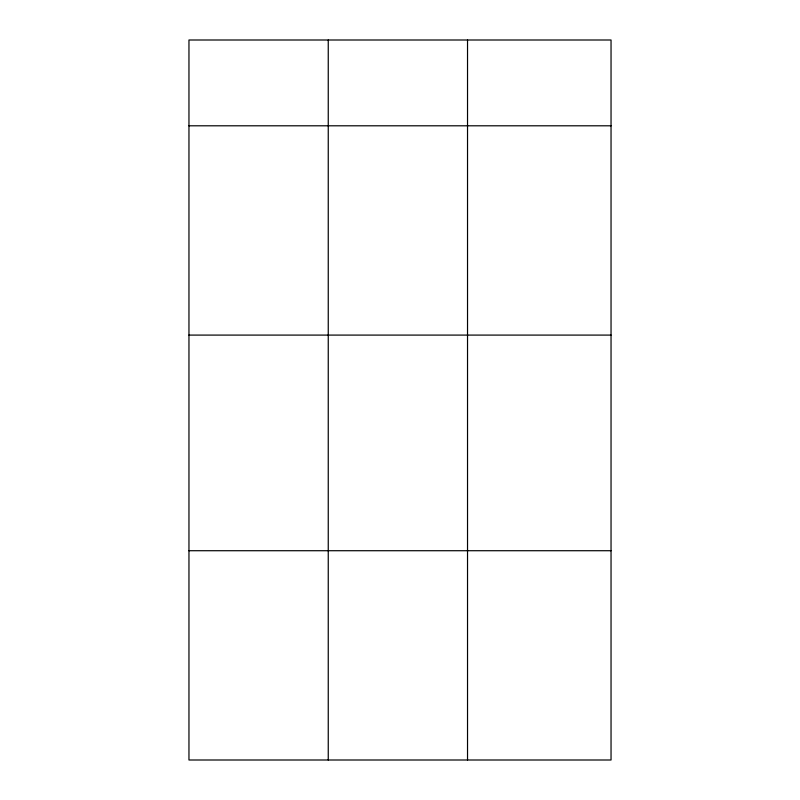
<?xml version="1.0" encoding="UTF-8"?>
<svg xmlns="http://www.w3.org/2000/svg" width="800" height="800" viewBox="0 0 800 800"><rect width="100%" height="100%" fill="white"/><g stroke="black" fill="none" stroke-linecap="round" stroke-linejoin="round"><path stroke-width="1.2" d="M611.04 125.8L611.04 760L188.96 760L188.96 40L611.04 40L611.04 125.8L188.96 125.8M188.96 335.09L611.04 335.09M188.96 550.72L611.04 550.72M467.53 40L467.53 760M328.25 40L328.25 760"/></g></svg>
